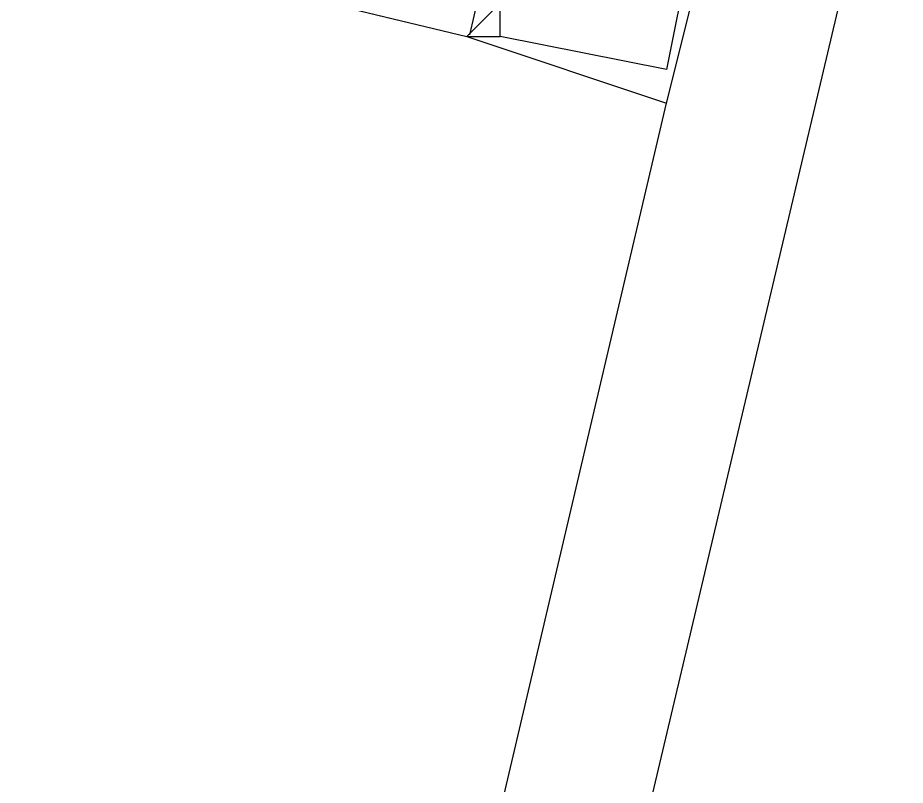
# Model space of a CAD drawing. Header units: feet. Extents: x -84 to 198, y -22 to 181.
# Drawn here: x 105.1934 to 105.549, y 32.6111 to 32.9186 of the extents above; entities that cross this region are included whole.
import ezdxf

# ---------------------------------------------------------------- set-up
doc = ezdxf.new("R2010")
doc.units = ezdxf.units.FT
doc.layers.add('A-LINEA', color=7, linetype='CONTINUOUS')

msp = doc.modelspace()

# ---------------------------------------------------------------- linework, layer by layer
at = {"layer": 'A-LINEA'}
for p, q in [((103.5333, 24.5111), (107.3733, 40.7511)), ((104.7067, 33.0711), (105.3733, 32.9111)), ((104.7067, 33.0711), (105.3733, 32.9111)), ((104.7067, 33.0711), (105.3733, 32.9111)), ((105.379, 32.9317), (105.3743, 32.9117)), ((105.379, 32.9317), (105.3743, 32.9117)), ((105.379, 32.9317), (105.3743, 32.9117)), ((105.379, 32.9317), (105.3743, 32.9117)), ((105.379, 32.9317), (105.3743, 32.9117)), ((105.379, 32.9317), (105.3743, 32.9117)), ((105.3733, 32.9111), (105.3733, 32.9111)), ((105.3733, 32.9111), (105.3733, 32.9111)), ((105.3733, 32.9111), (105.3733, 32.9111)), ((105.3733, 32.9111), (105.3733, 32.9111)), ((105.3733, 32.9111), (105.3733, 32.9111)), ((105.3733, 32.9111), (105.3733, 32.9111)), ((105.3733, 32.9111), (105.3733, 32.9111)), ((105.3733, 32.9111), (105.3733, 32.9111)), ((105.3733, 32.9111), (105.3733, 32.9111)), ((105.3733, 32.9111), (105.3733, 32.9111)), ((105.3733, 32.9111), (105.3733, 32.9111)), ((105.3733, 32.9111), (105.3733, 32.9111)), ((105.3733, 32.9111), (105.3733, 32.9111)), ((105.3733, 32.9111), (105.3733, 32.9111)), ((105.3733, 32.9111), (105.3733, 32.9111)), ((105.3867, 32.9111), (105.3867, 32.9111)), ((105.3867, 32.9111), (105.3867, 32.9111)), ((105.3867, 32.9111), (105.3867, 32.9111)), ((105.3867, 32.9111), (105.3867, 32.9111)), ((105.3867, 32.9111), (105.3867, 32.9111)), ((105.3867, 32.9111), (105.3867, 32.9111)), ((105.3867, 32.9111), (105.3867, 32.9111)), ((105.3867, 32.9111), (105.3867, 32.9111)), ((105.3867, 32.9111), (105.3867, 32.9111)), ((105.4533, 32.8978), (105.4533, 32.8978)), ((105.4533, 32.8978), (105.4533, 32.8978)), ((105.4533, 32.8978), (105.4533, 32.8978)), ((103.76, 25.6711), (105.4533, 32.8844)), ((105.4533, 32.8844), (105.4533, 32.8844)), ((105.4533, 32.8844), (105.4533, 32.8844)), ((105.4533, 32.8844), (105.4533, 32.8844))]:
    msp.add_line(p, q, dxfattribs=at)
for points in [[(104.7067, 33.0711), (105.3733, 32.9111), (105.3867, 32.9111)], [(104.7067, 33.0711), (105.3733, 32.9111), (105.3867, 32.9111)], [(104.7067, 33.0711), (105.3733, 32.9111), (105.3867, 32.9111)], [(105.3733, 32.9111), (105.4533, 32.8844), (105.4533, 32.8844), (105.4933, 33.0444), (105.4267, 33.0578), (105.4267, 33.0444), (105.4133, 33.0578), (105.4, 33.0711)], [(105.3733, 32.9111), (105.4533, 32.8844), (105.4533, 32.8844), (105.4933, 33.0444), (105.4267, 33.0578), (105.4267, 33.0444), (105.4133, 33.0578), (105.4, 33.0711)], [(105.3733, 32.9111), (105.4533, 32.8844), (105.4533, 32.8844), (105.4933, 33.0444), (105.4267, 33.0578), (105.4267, 33.0444), (105.4133, 33.0578), (105.4, 33.0711)], [(105.44, 33.0444), (105.44, 33.0444), (105.48, 33.0311), (105.48, 33.0311), (105.4533, 32.8978), (105.4533, 32.8978), (105.3867, 32.9111), (105.3867, 32.9244), (105.3733, 32.9111)], [(105.44, 33.0444), (105.44, 33.0444), (105.48, 33.0311), (105.48, 33.0311), (105.4533, 32.8978), (105.4533, 32.8978), (105.3867, 32.9111), (105.3867, 32.9244), (105.3733, 32.9111)], [(105.44, 33.0444), (105.44, 33.0444), (105.48, 33.0311), (105.48, 33.0311), (105.4533, 32.8978), (105.4533, 32.8978), (105.3867, 32.9111), (105.3867, 32.9244), (105.3733, 32.9111)]]:
    msp.add_lwpolyline(points, dxfattribs=at)

doc.saveas('drawing.dxf')
